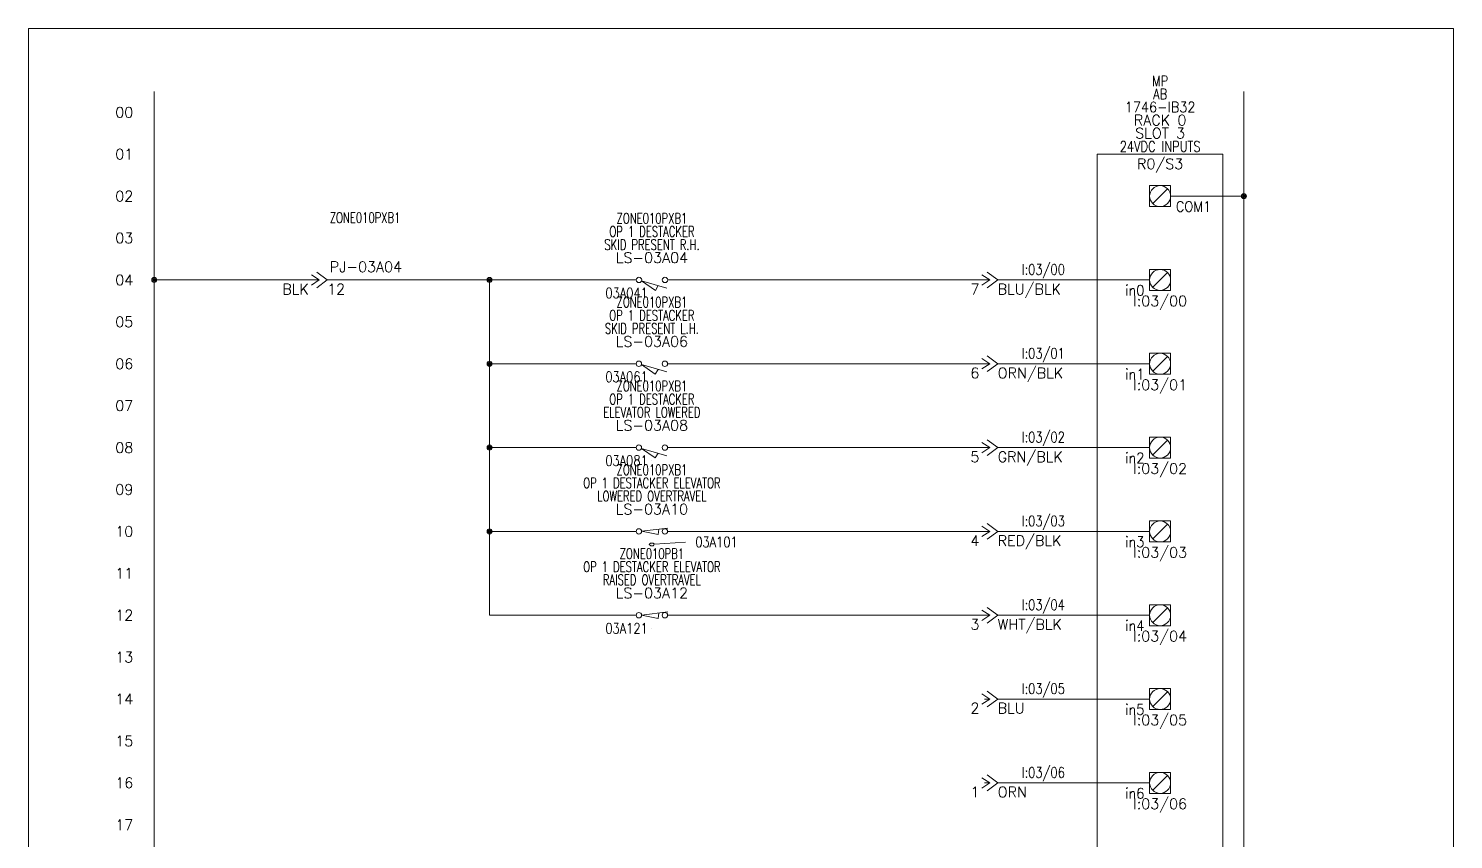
# Model space of a CAD drawing. Header units: inches. Extents: x 0 to 17, y 0 to 23.
# Drawn here: x 0 to 17, y 13.32 to 23 of the extents above; entities that cross this region are included whole.
import ezdxf
from ezdxf.enums import TextEntityAlignment as Align

# ---------------------------------------------------------------- set-up
doc = ezdxf.new("R2010")
doc.units = ezdxf.units.IN
doc.header["$MEASUREMENT"] = 0
doc.layers.get('0').update_dxf_attribs({"lineweight": 5})
for name, color, linetype, lineweight in [('DESC', 1, 'Continuous', 5), ('LOC', 252, 'Continuous', 5), ('MISC', 2, 'Continuous', 5), ('SYMS', 7, 'Continuous', 5), ('TAGS', 2, 'Continuous', 5), ('TERMS', 2, 'Continuous', 5), ('Title_Block_Info', 2, 'Continuous', 5), ('WIREFIXED', 3, 'Continuous', 5), ('WIRENO', 1, 'Continuous', 5), ('WIRES', 7, 'Continuous', 5)]:
    doc.layers.add(name, color=color, linetype=linetype, lineweight=lineweight)
doc.styles.get("Standard").update_dxf_attribs({"font": 'romans.shx'})
doc.styles.add('WD', font='romans.shx')

# ---------------------------------------------------------------- blocks, each defined once
blk = doc.blocks.new('TB_P')
at = {"color": 5, "linetype": 'Continuous'}
blk.add_lwpolyline([(0, 0), (17, 0), (17, 23), (0, 23)], close=True, dxfattribs=at)
at = {"color": 2, "linetype": 'Continuous', "style": 'WD', "flags": 1}
for tag, p in [('REV1_NO', (1.734, 3.29)), ('REV1_BY', (7.303, 3.29)), ('REV1_DATE', (9.562, 3.29)), ('REV2_NO', (1.734, 3.04)), ('REV2_BY', (7.303, 3.04)), ('REV2_DATE', (9.562, 3.04)), ('REV3_NO', (1.734, 2.79)), ('REV3_BY', (7.303, 2.79)), ('REV3_DATE', (9.562, 2.79)), ('REV4_NO', (1.734, 2.54)), ('REV4_BY', (7.303, 2.54)), ('REV4_DATE', (9.562, 2.54)), ('REV5_NO', (1.734, 2.29)), ('REV5_BY', (7.303, 2.29)), ('REV5_DATE', (9.562, 2.29)), ('REV6_NO', (1.734, 2.04)), ('REV6_BY', (7.303, 2.04)), ('REV6_DATE', (9.562, 2.04)), ('REV7_NO', (1.734, 1.79)), ('REV7_BY', (7.303, 1.79)), ('REV7_DATE', (9.562, 1.79)), ('REV8_NO', (1.734, 1.54)), ('REV8_BY', (7.303, 1.54)), ('REV8_DATE', (9.562, 1.54)), ('REV9_NO', (1.734, 1.29)), ('REV9_BY', (7.303, 1.29)), ('REV9_DATE', (9.562, 1.29))]:
    blk.add_attdef(tag, text='', height=0.15, dxfattribs=at).set_placement(p, align=Align.MIDDLE_CENTER)
for tag, p in [('REV1_CHANGE', (2.292, 3.29)), ('REV2_CHANGE', (2.292, 3.04)), ('REV3_CHANGE', (2.292, 2.79)), ('REV4_CHANGE', (2.292, 2.54)), ('REV5_CHANGE', (2.292, 2.29)), ('REV6_CHANGE', (2.292, 2.04)), ('REV7_CHANGE', (2.292, 1.79)), ('REV8_CHANGE', (2.292, 1.54)), ('REV9_CHANGE', (2.292, 1.29))]:
    blk.add_attdef(tag, text='', height=0.15, dxfattribs=at).set_placement(p, align=Align.MIDDLE_LEFT)
at = {"layer": 'Title_Block_Info', "ltscale": 0.1}
for tag, p in [('CUSTOMER', (6.842, 0.833)), ('JOB DESCRIPTION LINE', (6.842, 0.5)), ('DRAWING DESCRIPTION', (6.842, 0.167))]:
    blk.add_attdef(tag, text='', height=0.15, dxfattribs=at).set_placement(p, align=Align.MIDDLE_LEFT)
at = {"layer": 'Title_Block_Info', "ltscale": 0.1, "style": 'WD'}
for tag, p in [('JOB #', (12.752, 0.833)), ('SEC. NO.', (14.75, 0.833)), ('SHT. NO.', (16.312, 0.833)), ('NAME', (12.795, 0.5)), ('DATE', (14.496, 0.5)), ('REV', (16.194, 0.5))]:
    blk.add_attdef(tag, text='', height=0.125, dxfattribs=at).set_placement(p, align=Align.MIDDLE_CENTER)
blk.add_attdef('FILE NUMBER', text='', height=0.125, dxfattribs=at).set_placement((12.591, 0.167), align=Align.MIDDLE_LEFT)
blk = doc.blocks.new('WD_MLRH')
at = {"color": 2, "style": 'WD'}
blk.add_attdef('RUNGFIRST', text='', height=0.125, dxfattribs=at).set_placement((-0.25, 0), align=Align.MIDDLE_RIGHT)
at = {"style": 'WD', "flags": 1}
for tag, p in [('RUNGHORV', (-0.25, -0.127)), ('RUNGINC', (-0.25, -0.163)), ('WIRE-START', (-0.25, -0.356)), ('WIREMODE', (-0.25, -0.281)), ('RUNGDIST', (-0.25, -0.2)), ('RUNGCNT', (-0.25, -0.237)), ('WIREFMT', (-0.25, -0.321)), ('WIRE-GSUF', (-0.25, -0.396)), ('PH3SPACE', (-0.25, -0.437))]:
    blk.add_attdef(tag, text='', height=0.025, dxfattribs=at).set_placement(p, align=Align.RIGHT)
blk = doc.blocks.new('WDDOT')
for radius in [0.03, 0.0187, 0.00929]:
    blk.add_circle((0, 0), radius)
blk = doc.blocks.new('PLCIO_E9B3')
at = {"layer": 'SYMS'}
for p, q in [((0.75, 0.5), (-0.75, 0.5)), ((-0.75, 0.5), (-0.75, -17.375)), ((0.75, -17.375), (0.75, 0.5)), ((-0.125, 0.125), (0.125, 0.125)), ((-0.125, -0.125), (-0.125, 0.125)), ((0.088, 0.088), (-0.088, -0.088)), ((0.125, 0.125), (0.125, -0.125)), ((0.125, -0.125), (-0.125, -0.125)), ((-0.125, -0.875), (0.125, -0.875)), ((-0.125, -1.125), (-0.125, -0.875)), ((-0.125, -0.875), (0.125, -0.875)), ((-0.125, -1.125), (-0.125, -0.875)), ((0.088, -0.912), (-0.088, -1.088)), ((0.125, -0.875), (0.125, -1.125)), ((0.125, -0.875), (0.125, -1.125)), ((0.125, -1.125), (-0.125, -1.125)), ((0.125, -1.125), (-0.125, -1.125)), ((-0.125, -1.875), (0.125, -1.875)), ((-0.125, -2.125), (-0.125, -1.875)), ((-0.125, -1.875), (0.125, -1.875)), ((-0.125, -2.125), (-0.125, -1.875)), ((0.088, -1.912), (-0.088, -2.088)), ((0.125, -1.875), (0.125, -2.125)), ((0.125, -1.875), (0.125, -2.125)), ((0.125, -2.125), (-0.125, -2.125)), ((0.125, -2.125), (-0.125, -2.125)), ((-0.125, -2.875), (0.125, -2.875)), ((-0.125, -3.125), (-0.125, -2.875)), ((-0.125, -2.875), (0.125, -2.875)), ((-0.125, -3.125), (-0.125, -2.875)), ((0.125, -2.875), (0.125, -3.125)), ((0.125, -2.875), (0.125, -3.125)), ((0.088, -2.912), (-0.088, -3.088)), ((0.125, -3.125), (-0.125, -3.125)), ((0.125, -3.125), (-0.125, -3.125)), ((-0.125, -3.875), (0.125, -3.875)), ((-0.125, -4.125), (-0.125, -3.875)), ((-0.125, -3.875), (0.125, -3.875)), ((-0.125, -4.125), (-0.125, -3.875)), ((0.125, -3.875), (0.125, -4.125)), ((0.125, -3.875), (0.125, -4.125)), ((0.088, -3.912), (-0.088, -4.088)), ((0.125, -4.125), (-0.125, -4.125)), ((0.125, -4.125), (-0.125, -4.125)), ((-0.125, -4.875), (0.125, -4.875)), ((-0.125, -5.125), (-0.125, -4.875)), ((-0.125, -4.875), (0.125, -4.875)), ((-0.125, -5.125), (-0.125, -4.875)), ((0.088, -4.912), (-0.088, -5.088)), ((0.125, -4.875), (0.125, -5.125)), ((0.125, -4.875), (0.125, -5.125)), ((0.125, -5.125), (-0.125, -5.125)), ((0.125, -5.125), (-0.125, -5.125)), ((-0.125, -5.875), (0.125, -5.875)), ((-0.125, -6.125), (-0.125, -5.875)), ((-0.125, -5.875), (0.125, -5.875)), ((-0.125, -6.125), (-0.125, -5.875)), ((0.088, -5.912), (-0.088, -6.088)), ((0.125, -5.875), (0.125, -6.125)), ((0.125, -5.875), (0.125, -6.125)), ((0.125, -6.125), (-0.125, -6.125)), ((0.125, -6.125), (-0.125, -6.125)), ((-0.125, -6.875), (0.125, -6.875)), ((-0.125, -7.125), (-0.125, -6.875)), ((-0.125, -6.875), (0.125, -6.875)), ((-0.125, -7.125), (-0.125, -6.875)), ((0.088, -6.912), (-0.088, -7.088)), ((0.125, -6.875), (0.125, -7.125)), ((0.125, -6.875), (0.125, -7.125)), ((0.125, -7.125), (-0.125, -7.125)), ((0.125, -7.125), (-0.125, -7.125)), ((-0.125, -7.875), (0.125, -7.875)), ((-0.125, -8.125), (-0.125, -7.875)), ((-0.125, -7.875), (0.125, -7.875)), ((-0.125, -8.125), (-0.125, -7.875)), ((0.088, -7.912), (-0.088, -8.088)), ((0.125, -7.875), (0.125, -8.125)), ((0.125, -7.875), (0.125, -8.125)), ((0.125, -8.125), (-0.125, -8.125)), ((0.125, -8.125), (-0.125, -8.125)), ((-0.125, -8.875), (0.125, -8.875)), ((-0.125, -9.125), (-0.125, -8.875)), ((-0.125, -8.875), (0.125, -8.875)), ((-0.125, -9.125), (-0.125, -8.875)), ((0.088, -8.912), (-0.088, -9.088)), ((0.125, -8.875), (0.125, -9.125)), ((0.125, -8.875), (0.125, -9.125)), ((0.125, -9.125), (-0.125, -9.125)), ((0.125, -9.125), (-0.125, -9.125)), ((-0.125, -9.875), (0.125, -9.875)), ((-0.125, -10.125), (-0.125, -9.875)), ((-0.125, -9.875), (0.125, -9.875)), ((-0.125, -10.125), (-0.125, -9.875)), ((0.088, -9.912), (-0.088, -10.088)), ((0.125, -9.875), (0.125, -10.125)), ((0.125, -9.875), (0.125, -10.125)), ((0.125, -10.125), (-0.125, -10.125)), ((0.125, -10.125), (-0.125, -10.125)), ((-0.125, -10.875), (0.125, -10.875)), ((-0.125, -11.125), (-0.125, -10.875)), ((-0.125, -10.875), (0.125, -10.875)), ((-0.125, -11.125), (-0.125, -10.875)), ((0.125, -10.875), (0.125, -11.125)), ((0.125, -10.875), (0.125, -11.125)), ((0.088, -10.912), (-0.088, -11.088)), ((0.125, -11.125), (-0.125, -11.125)), ((0.125, -11.125), (-0.125, -11.125)), ((-0.125, -11.875), (0.125, -11.875)), ((-0.125, -12.125), (-0.125, -11.875)), ((-0.125, -11.875), (0.125, -11.875)), ((-0.125, -12.125), (-0.125, -11.875)), ((0.125, -11.875), (0.125, -12.125)), ((0.125, -11.875), (0.125, -12.125)), ((0.088, -11.912), (-0.088, -12.088)), ((0.125, -12.125), (-0.125, -12.125)), ((0.125, -12.125), (-0.125, -12.125)), ((-0.125, -12.875), (0.125, -12.875)), ((-0.125, -13.125), (-0.125, -12.875)), ((-0.125, -12.875), (0.125, -12.875)), ((-0.125, -13.125), (-0.125, -12.875)), ((0.088, -12.912), (-0.088, -13.088)), ((0.125, -12.875), (0.125, -13.125)), ((0.125, -12.875), (0.125, -13.125)), ((0.125, -13.125), (-0.125, -13.125)), ((0.125, -13.125), (-0.125, -13.125)), ((-0.125, -13.875), (0.125, -13.875)), ((-0.125, -14.125), (-0.125, -13.875)), ((-0.125, -13.875), (0.125, -13.875)), ((-0.125, -14.125), (-0.125, -13.875)), ((0.088, -13.912), (-0.088, -14.088)), ((0.125, -13.875), (0.125, -14.125)), ((0.125, -13.875), (0.125, -14.125)), ((0.125, -14.125), (-0.125, -14.125)), ((0.125, -14.125), (-0.125, -14.125)), ((-0.125, -14.875), (0.125, -14.875)), ((-0.125, -15.125), (-0.125, -14.875)), ((-0.125, -14.875), (0.125, -14.875)), ((-0.125, -15.125), (-0.125, -14.875)), ((0.088, -14.912), (-0.088, -15.088)), ((0.125, -14.875), (0.125, -15.125)), ((0.125, -14.875), (0.125, -15.125)), ((0.125, -15.125), (-0.125, -15.125)), ((0.125, -15.125), (-0.125, -15.125)), ((-0.125, -15.875), (0.125, -15.875)), ((-0.125, -16.125), (-0.125, -15.875)), ((-0.125, -15.875), (0.125, -15.875)), ((-0.125, -16.125), (-0.125, -15.875)), ((0.088, -15.912), (-0.088, -16.088)), ((0.125, -15.875), (0.125, -16.125)), ((0.125, -15.875), (0.125, -16.125)), ((0.125, -16.125), (-0.125, -16.125)), ((0.125, -16.125), (-0.125, -16.125)), ((-0.125, -16.875), (0.125, -16.875)), ((-0.125, -17.125), (-0.125, -16.875)), ((0.088, -16.912), (-0.088, -17.088)), ((0.125, -16.875), (0.125, -17.125)), ((0.125, -17.125), (-0.125, -17.125)), ((-0.07, -17.455), (0.089, -17.296)), ((0.089, -17.296), (0.169, -17.376)), ((-0.75, -17.375), (-0.15, -17.375)), ((-0.15, -17.375), (-0.07, -17.455)), ((0.169, -17.376), (0.75, -17.375))]:
    blk.add_line(p, q, dxfattribs=at)
for centre in [(0, 0), (0, -1), (0, -2), (0, -3), (0, -4), (0, -5), (0, -6), (0, -7), (0, -8), (0, -9), (0, -10), (0, -11), (0, -12), (0, -13), (0, -14), (0, -15), (0, -16), (0, -17)]:
    blk.add_circle(centre, 0.125, dxfattribs=at)
at = {"layer": 'SYMS', "style": 'WD'}
for tag, width, p in [('INST', 0.8, (0, 1.482)), ('LOC', 0.8, (0, 1.312)), ('MFG', 0.8, (0, 1.156)), ('CAT', 0.9, (0, 1)), ('DESC', 0.8, (0, 0.53)), ('TERM01', 0.9, (0, 0.156)), ('TERM02', 0.9, (0, -0.812)), ('TERM03', 0.9, (0, -1.812)), ('TERM04', 0.9, (0, -2.812)), ('TERM05', 0.9, (0, -3.812)), ('TERM06', 0.9, (0, -4.812)), ('TERM07', 0.9, (0, -5.812)), ('TERM08', 0.9, (0, -6.812)), ('TERM09', 0.9, (0, -7.812)), ('TERM10', 0.9, (0, -8.812)), ('TERM11', 0.9, (0, -9.812)), ('TERM12', 0.9, (0, -10.812)), ('TERM13', 0.9, (0, -11.812)), ('TERM14', 0.9, (0, -12.812)), ('TERM15', 0.9, (0, -13.812)), ('TERM16', 0.9, (0, -14.812)), ('TERM17', 0.9, (0, -15.812)), ('TERM18', 0.9, (0, -16.812))]:
    blk.add_attdef(tag, text='', height=0.125, dxfattribs=dict(at, width=width)).set_placement(p, align=Align.CENTER)
at = {"layer": 'SYMS', "linetype": 'Continuous', "style": 'WD', "flags": 9}
blk.add_attdef('ASSYCODE', text='', height=0.01, dxfattribs=at).set_placement((0.23, 1.071), align=Align.CENTER)
at = {"layer": 'SYMS', "style": 'WD'}
for tag, p in [('LINE1', (0, 0.844)), ('LINE2', (0, 0.688)), ('TAG', (0, 0.322))]:
    blk.add_attdef(tag, text='', height=0.125, dxfattribs=at).set_placement(p, align=Align.CENTER)
at = {"layer": 'SYMS', "style": 'WD', "flags": 1}
for tag, p in [('X1TERM01', (0.125, 0)), ('X4TERM02', (-0.125, -1)), ('X4TERM03', (-0.125, -2)), ('X4TERM04', (-0.125, -3)), ('X4TERM05', (-0.125, -4)), ('X4TERM06', (-0.125, -5)), ('X4TERM07', (-0.125, -6)), ('X4TERM08', (-0.125, -7)), ('X4TERM09', (-0.125, -8)), ('X4TERM10', (-0.125, -9)), ('X4TERM11', (-0.125, -10)), ('X4TERM12', (-0.125, -11)), ('X4TERM13', (-0.125, -12)), ('X4TERM14', (-0.125, -13)), ('X4TERM15', (-0.125, -14)), ('X4TERM16', (-0.125, -15)), ('X4TERM17', (-0.125, -16)), ('X1TERM18', (0.125, -17))]:
    blk.add_attdef(tag, p, '', height=0.01, dxfattribs=at)
at = {"layer": 'SYMS', "style": 'WD', "width": 0.9}
for tag, p in [('TERMDESC01', (0.188, -0.062)), ('TERMDESC18', (0.188, -17.062))]:
    blk.add_attdef(tag, text='', height=0.125, dxfattribs=at).set_placement(p, align=Align.TOP_LEFT)
for tag, p in [('DESCA02', (1.25, -0.969)), ('DESCB02', (1.25, -1.125)), ('DESCC02', (1.25, -1.281)), ('DESCD02', (1.25, -1.438)), ('DESCE02', (1.25, -1.594)), ('DESCA03', (1.25, -1.969)), ('DESCB03', (1.25, -2.125)), ('DESCC03', (1.25, -2.281)), ('DESCD03', (1.25, -2.438)), ('DESCE03', (1.25, -2.594)), ('DESCA04', (1.25, -2.969)), ('DESCB04', (1.25, -3.125)), ('DESCC04', (1.25, -3.281)), ('DESCD04', (1.25, -3.438)), ('DESCE04', (1.25, -3.594)), ('DESCA05', (1.25, -3.969)), ('DESCB05', (1.25, -4.125)), ('DESCC05', (1.25, -4.281)), ('DESCD05', (1.25, -4.438)), ('DESCE05', (1.25, -4.594)), ('DESCA06', (1.25, -4.969)), ('DESCB06', (1.25, -5.125)), ('DESCC06', (1.25, -5.281)), ('DESCD06', (1.25, -5.438)), ('DESCE06', (1.25, -5.594)), ('DESCA07', (1.25, -5.969)), ('DESCB07', (1.25, -6.125)), ('DESCC07', (1.25, -6.281)), ('DESCD07', (1.25, -6.438)), ('DESCE07', (1.25, -6.594)), ('DESCA08', (1.25, -6.969)), ('DESCB08', (1.25, -7.125)), ('DESCC08', (1.25, -7.281)), ('DESCD08', (1.25, -7.438)), ('DESCE08', (1.25, -7.594)), ('DESCA09', (1.25, -7.969)), ('DESCB09', (1.25, -8.125)), ('DESCC09', (1.25, -8.281)), ('DESCD09', (1.25, -8.438)), ('DESCE09', (1.25, -8.594)), ('DESCA10', (1.25, -8.969)), ('DESCB10', (1.25, -9.125)), ('DESCC10', (1.25, -9.281)), ('DESCD10', (1.25, -9.438)), ('DESCE10', (1.25, -9.594)), ('DESCA11', (1.25, -9.969)), ('DESCB11', (1.25, -10.125)), ('DESCC11', (1.25, -10.281)), ('DESCD11', (1.25, -10.438)), ('DESCE11', (1.25, -10.594)), ('DESCA12', (1.25, -10.969)), ('DESCB12', (1.25, -11.125)), ('DESCC12', (1.25, -11.281)), ('DESCD12', (1.25, -11.438)), ('DESCE12', (1.25, -11.594)), ('DESCA13', (1.25, -11.969)), ('DESCB13', (1.25, -12.125)), ('DESCC13', (1.25, -12.281)), ('DESCD13', (1.25, -12.438)), ('DESCE13', (1.25, -12.594)), ('DESCA14', (1.25, -12.969)), ('DESCB14', (1.25, -13.125)), ('DESCC14', (1.25, -13.281)), ('DESCD14', (1.25, -13.438)), ('DESCE14', (1.25, -13.594)), ('DESCA15', (1.25, -13.969)), ('DESCB15', (1.25, -14.125)), ('DESCC15', (1.25, -14.281)), ('DESCD15', (1.25, -14.438)), ('DESCE15', (1.25, -14.594)), ('DESCA16', (1.25, -14.969)), ('DESCB16', (1.25, -15.125)), ('DESCC16', (1.25, -15.281)), ('DESCD16', (1.25, -15.438)), ('DESCE16', (1.25, -15.594)), ('DESCA17', (1.25, -15.969)), ('DESCB17', (1.25, -16.125)), ('DESCC17', (1.25, -16.281)), ('DESCD17', (1.25, -16.438)), ('DESCE17', (1.25, -16.594))]:
    blk.add_attdef(tag, p, '', height=0.125, dxfattribs=at)
for tag, p in [('TERMDESC02', (-0.188, -1.062)), ('TERMDESC03', (-0.188, -2.062)), ('TERMDESC04', (-0.188, -3.062)), ('TERMDESC05', (-0.188, -4.062)), ('TERMDESC06', (-0.188, -5.062)), ('TERMDESC07', (-0.188, -6.062)), ('TERMDESC08', (-0.188, -7.062)), ('TERMDESC09', (-0.188, -8.062)), ('TERMDESC10', (-0.188, -9.062)), ('TERMDESC11', (-0.188, -10.062)), ('TERMDESC12', (-0.188, -11.062)), ('TERMDESC13', (-0.188, -12.062)), ('TERMDESC14', (-0.188, -13.062)), ('TERMDESC15', (-0.188, -14.062)), ('TERMDESC16', (-0.188, -15.062)), ('TERMDESC17', (-0.188, -16.062))]:
    blk.add_attdef(tag, text='', height=0.125, dxfattribs=at).set_placement(p, align=Align.TOP_RIGHT)
at = {"layer": 'SYMS', "style": 'WD'}
for tag, p in [('TAGA02', (0, -1.188)), ('TAGA03', (0, -2.188)), ('TAGA04', (0, -3.188)), ('TAGA05', (0, -4.188)), ('TAGA06', (0, -5.188)), ('TAGA07', (0, -6.188)), ('TAGA08', (0, -7.188)), ('TAGA09', (0, -8.188)), ('TAGA10', (0, -9.188)), ('TAGA11', (0, -10.188)), ('TAGA12', (0, -11.188)), ('TAGA13', (0, -12.188)), ('TAGA14', (0, -13.188)), ('TAGA15', (0, -14.188)), ('TAGA16', (0, -15.188)), ('TAGA17', (0, -16.188))]:
    blk.add_attdef(tag, text='', height=0.125, dxfattribs=at).set_placement(p, align=Align.TOP_CENTER)
blk = doc.blocks.new('HC01PJ')
for p, q in [((-0.031, 0), (-0.125, 0.062)), ((-0.031, 0), (-0.125, -0.062)), ((-0.031, 0), (-0.094, 0)), ((0.062, 0), (-0.062, 0.094)), ((0.062, 0), (-0.062, -0.094))]:
    blk.add_line(p, q)
at = {"style": 'WD', "width": 0.7}
for tag, p in [('INST', (0.094, 0.85)), ('LOC', (0.094, 0.68)), ('DESC1', (0.094, 0.511)), ('DESC2', (0.094, 0.354))]:
    blk.add_attdef(tag, p, '', height=0.125, dxfattribs=at)
at = {"style": 'WD'}
for tag, p, height in [('TAG1', (0.094, 0.094), 0.125), ('X2LINK', (-0.062, 0.125), 0.01), ('X8LINK', (-0.062, -0.125), 0.01)]:
    blk.add_attdef(tag, p, '', height=height, dxfattribs=at)
for tag, p, flags in [('X4TERMDESC01', (-0.106, 0.022), 1), ('X4TERM01', (-0.094, 0), 1), ('FAMILY', (0.048, 0.121), 9), ('X1TERM02', (0.062, 0), 1), ('X1TERMDESC02', (0.067, 0.016), 1)]:
    blk.add_attdef(tag, p, '', height=0.01, dxfattribs=dict(at, flags=flags))
at = {"linetype": 'Continuous', "style": 'WD', "flags": 9}
for tag, p in [('ASSYCODE', (0.067, 0.044)), ('MFG', (0.072, 0.057)), ('CAT', (0.073, 0.077))]:
    blk.add_attdef(tag, text='', height=0.01, dxfattribs=at).set_placement(p, align=Align.CENTER)
at = {"linetype": 'Continuous', "style": 'WD', "flags": 8}
blk.add_attdef('TERM01', text='', height=0.125, dxfattribs=at).set_placement((-0.156, -0.047), align=Align.TOP_RIGHT)
blk.add_attdef('TERM02', text='', height=0.125, dxfattribs=at).set_placement((0.062, -0.047), align=Align.TOP_LEFT)
blk = doc.blocks.new('HC02PJ')
for p, q in [((-0.031, 0), (-0.125, 0.062)), ((-0.031, 0), (-0.125, -0.062)), ((-0.031, 0), (-0.094, 0)), ((0.062, 0), (-0.062, 0.094)), ((0.062, 0), (-0.062, -0.094))]:
    blk.add_line(p, q)
at = {"style": 'WD', "width": 0.7}
for tag, p in [('INST', (0.094, 0.85)), ('LOC', (0.094, 0.68)), ('DESC1', (0.094, 0.511)), ('DESC2', (0.094, 0.354))]:
    blk.add_attdef(tag, p, '', height=0.125, dxfattribs=at)
at = {"style": 'WD'}
for tag, p, height in [('TAG2', (0.094, 0.094), 0.125), ('X2LINK', (-0.062, 0.125), 0.01), ('X8LINK', (-0.062, -0.125), 0.01)]:
    blk.add_attdef(tag, p, '', height=height, dxfattribs=at)
for tag, p, flags in [('X4TERMDESC01', (-0.113, 0.019), 1), ('X4TERM01', (-0.094, 0), 1), ('FAMILY', (0.048, 0.121), 9), ('X1TERM02', (0.062, 0), 1), ('X1TERMDESC02', (0.067, 0.014), 1)]:
    blk.add_attdef(tag, p, '', height=0.01, dxfattribs=dict(at, flags=flags))
at = {"linetype": 'Continuous', "style": 'WD', "flags": 8}
blk.add_attdef('TERM01', text='', height=0.125, dxfattribs=at).set_placement((-0.156, -0.047), align=Align.TOP_RIGHT)
blk.add_attdef('TERM02', text='', height=0.125, dxfattribs=at).set_placement((0.062, -0.047), align=Align.TOP_LEFT)
blk = doc.blocks.new('WD_WNH')
at = {"linetype": 'Continuous', "style": 'WD', "width": 0.8}
blk.add_attdef('WIRENO', text='', height=0.125, dxfattribs=at).set_placement((0, 0.0625), align=Align.CENTER)
blk = doc.blocks.new('HLS11')
at = {"linetype": 'Continuous'}
for p, q in [((-0.125, -0.01), (0.041, -0.124)), ((-0.125, -0.01), (0.179, -0.097)), ((0.041, -0.124), (0.073, -0.067))]:
    blk.add_line(p, q, dxfattribs=at)
for centre in [(-0.155, 0), (0.155, 0)]:
    blk.add_circle(centre, 0.0322)
at = {"style": 'WD', "width": 0.7}
for tag, p in [('INST', (0, 0.732)), ('LOC', (0, 0.562)), ('DESC1', (0, 0.406)), ('DESC2', (0, 0.25)), ('XREF', (0, -0.299))]:
    blk.add_attdef(tag, text='', height=0.125, dxfattribs=at).set_placement(p, align=Align.CENTER)
at = {"style": 'WD'}
blk.add_attdef('TAG1', text='', height=0.125, dxfattribs=at).set_placement((0, 0.094), align=Align.CENTER)
for tag, p, flags in [('X4TERM01', (-0.188, 0), 1), ('FAMILY', (0.038, 0.037), 9), ('CONTACT', (0.038, 0.02), 1), ('X1TERM02', (0.188, 0), 1)]:
    blk.add_attdef(tag, p, '', height=0.01, dxfattribs=dict(at, flags=flags))
for tag, p in [('X2LINK', (0, 0.031)), ('X8LINK', (0, -0.156))]:
    blk.add_attdef(tag, p, '', height=0.01, dxfattribs=at)
at = {"linetype": 'Continuous', "style": 'WD', "flags": 9}
for tag, p in [('CAT', (0.063, -0.007)), ('ASSYCODE', (0.062, -0.047)), ('MFG', (0.063, -0.027))]:
    blk.add_attdef(tag, text='', height=0.01, dxfattribs=at).set_placement(p, align=Align.CENTER)
at = {"linetype": 'Continuous', "style": 'WD', "flags": 8}
blk.add_attdef('TERM01', text='', height=0.125, dxfattribs=at).set_placement((-0.25, -0.031), align=Align.TOP_RIGHT)
blk.add_attdef('TERM02', text='', height=0.125, dxfattribs=at).set_placement((0.25, -0.031), align=Align.TOP_LEFT)
blk = doc.blocks.new('HLS12')
at = {"linetype": 'Continuous'}
for p, q in [((-0.123, 0.002), (0.19, 0.04)), ((-0.123, 0.002), (0.073, -0.038)), ((0.073, -0.038), (0.081, 0.027))]:
    blk.add_line(p, q, dxfattribs=at)
for centre in [(-0.155, 0), (0.155, 0)]:
    blk.add_circle(centre, 0.0322)
at = {"style": 'WD', "width": 0.7}
for tag, p in [('INST', (0, 0.732)), ('LOC', (0, 0.562)), ('DESC1', (0, 0.406)), ('DESC2', (0, 0.25)), ('XREF', (0, -0.268))]:
    blk.add_attdef(tag, text='', height=0.125, dxfattribs=at).set_placement(p, align=Align.CENTER)
at = {"style": 'WD'}
blk.add_attdef('TAG1', text='', height=0.125, dxfattribs=at).set_placement((0, 0.094), align=Align.CENTER)
for tag, p, flags in [('X4TERM01', (-0.188, 0), 1), ('FAMILY', (0.038, 0.037), 9), ('CONTACT', (0.038, 0.02), 1), ('X1TERM02', (0.188, 0), 1)]:
    blk.add_attdef(tag, p, '', height=0.01, dxfattribs=dict(at, flags=flags))
for tag, p in [('X2LINK', (0, 0.062)), ('X8LINK', (0, -0.063))]:
    blk.add_attdef(tag, p, '', height=0.01, dxfattribs=at)
at = {"linetype": 'Continuous', "style": 'WD', "flags": 9}
for tag, p in [('CAT', (0.063, -0.007)), ('MFG', (0.063, -0.027)), ('ASSYCODE', (0.094, -0.063))]:
    blk.add_attdef(tag, text='', height=0.01, dxfattribs=at).set_placement(p, align=Align.CENTER)
at = {"linetype": 'Continuous', "style": 'WD', "flags": 8}
blk.add_attdef('TERM01', text='', height=0.125, dxfattribs=at).set_placement((-0.25, -0.031), align=Align.TOP_RIGHT)
blk.add_attdef('TERM02', text='', height=0.125, dxfattribs=at).set_placement((0.25, -0.031), align=Align.TOP_LEFT)
blk = doc.blocks.new('WD_WNV')
at = {"linetype": 'Continuous', "style": 'WD', "width": 0.8}
blk.add_attdef('WIRENO', text='', height=0.125, dxfattribs=at).set_placement((-0.05, 0), align=Align.MIDDLE_RIGHT)

msp = doc.modelspace()

# ---------------------------------------------------------------- linework, layer by layer
at = {"layer": 'WIRENO'}
msp.add_lwpolyline([(7.837, 16.872), (7.468, 16.846), (7.452, 16.86), (7.421, 16.858), (7.406, 16.842), (7.423, 16.827), (7.454, 16.829), (7.461, 16.838)], dxfattribs=at)
at = {"layer": 'WIRES'}
for p, q in [((1.5, 22.25), (1.5, 2.25)), ((14.5, 22.25), (14.5, 2.25)), ((13.625, 21), (14.5, 21)), ((1.5, 20), (3.406, 20)), ((3.562, 20), (7.25, 20)), ((5.5, 20), (5.5, 19)), ((7.625, 20), (11.406, 20)), ((11.562, 20), (13.375, 20)), ((7.438, 19.844), (7.438, 19.844)), ((7.25, 19), (5.5, 19)), ((5.5, 19), (5.5, 18)), ((7.625, 19), (11.406, 19)), ((11.562, 19), (13.375, 19)), ((7.437, 18.844), (7.437, 18.844)), ((7.25, 18), (5.5, 18)), ((5.5, 18), (5.5, 17)), ((7.625, 18), (11.406, 18)), ((11.562, 18), (13.375, 18)), ((7.437, 17.844), (7.437, 17.844)), ((7.25, 17), (5.5, 17)), ((5.5, 17), (5.5, 16)), ((7.437, 16.844), (7.437, 16.844)), ((7.625, 17), (11.406, 17)), ((11.562, 17), (13.375, 17)), ((7.25, 16), (5.5, 16)), ((7.625, 16), (11.406, 16)), ((11.562, 16), (13.375, 16)), ((7.437, 15.844), (7.437, 15.844)), ((11.562, 15), (13.375, 15)), ((11.562, 14), (13.375, 14))]:
    msp.add_line(p, q, dxfattribs=at)

# ---------------------------------------------------------------- block references
msp.add_blockref('TB_P', (0, 0))
ref = msp.add_blockref('PLCIO_E9B3', (13.5, 21))
ref.add_attrib('TERMDESC01', 'COM1', dxfattribs={"layer": 'TERMS', "height": 0.125, "style": 'WD', "width": 0.9}).set_placement((13.688, 20.938), align=Align.TOP_LEFT)
ref.add_attrib('CAT', '1746-IB32', dxfattribs={"layer": 'MISC', "height": 0.125, "style": 'WD', "width": 0.9}).set_placement((13.5, 22), align=Align.CENTER)
ref.add_attrib('TAG', 'R0/S3', dxfattribs={"layer": 'TAGS', "height": 0.125, "style": 'WD'}).set_placement((13.5, 21.322), align=Align.CENTER)
ref.add_attrib('LINE1', 'RACK 0', dxfattribs={"layer": 'MISC', "height": 0.125, "style": 'WD'}).set_placement((13.5, 21.844), align=Align.CENTER)
ref.add_attrib('DESC', '24VDC INPUTS', dxfattribs={"layer": 'DESC', "height": 0.125, "style": 'WD', "width": 0.8}).set_placement((13.5, 21.53), align=Align.CENTER)
ref.add_attrib('LINE2', 'SLOT 3', dxfattribs={"layer": 'MISC', "height": 0.125, "style": 'WD'}).set_placement((13.5, 21.688), align=Align.CENTER)
ref.add_attrib('MFG', 'AB', dxfattribs={"layer": 'MISC', "height": 0.125, "style": 'WD', "width": 0.8}).set_placement((13.5, 22.156), align=Align.CENTER)
ref.add_attrib('LOC', 'MP', dxfattribs={"layer": 'LOC', "height": 0.125, "style": 'WD', "width": 0.8}).set_placement((13.5, 22.312), align=Align.CENTER)
ref.add_attrib('TAGA02', 'I:03/00', dxfattribs={"layer": 'TAGS', "height": 0.125, "style": 'WD'}).set_placement((13.5, 19.812), align=Align.TOP_CENTER)
ref.add_attrib('TERMDESC02', 'in0', dxfattribs={"layer": 'TERMS', "height": 0.125, "style": 'WD', "width": 0.9}).set_placement((13.312, 19.938), align=Align.TOP_RIGHT)
ref.add_attrib('TAGA03', 'I:03/01', dxfattribs={"layer": 'TAGS', "height": 0.125, "style": 'WD'}).set_placement((13.5, 18.812), align=Align.TOP_CENTER)
ref.add_attrib('TERMDESC03', 'in1', dxfattribs={"layer": 'TERMS', "height": 0.125, "style": 'WD', "width": 0.9}).set_placement((13.312, 18.938), align=Align.TOP_RIGHT)
ref.add_attrib('TAGA04', 'I:03/02', dxfattribs={"layer": 'TAGS', "height": 0.125, "style": 'WD'}).set_placement((13.5, 17.812), align=Align.TOP_CENTER)
ref.add_attrib('TERMDESC04', 'in2', dxfattribs={"layer": 'TERMS', "height": 0.125, "style": 'WD', "width": 0.9}).set_placement((13.312, 17.938), align=Align.TOP_RIGHT)
ref.add_attrib('TAGA05', 'I:03/03', dxfattribs={"layer": 'TAGS', "height": 0.125, "style": 'WD'}).set_placement((13.5, 16.812), align=Align.TOP_CENTER)
ref.add_attrib('TERMDESC05', 'in3', dxfattribs={"layer": 'TERMS', "height": 0.125, "style": 'WD', "width": 0.9}).set_placement((13.312, 16.938), align=Align.TOP_RIGHT)
ref.add_attrib('TAGA06', 'I:03/04', dxfattribs={"layer": 'TAGS', "height": 0.125, "style": 'WD'}).set_placement((13.5, 15.812), align=Align.TOP_CENTER)
ref.add_attrib('TERMDESC06', 'in4', dxfattribs={"layer": 'TERMS', "height": 0.125, "style": 'WD', "width": 0.9}).set_placement((13.312, 15.938), align=Align.TOP_RIGHT)
ref.add_attrib('TAGA07', 'I:03/05', dxfattribs={"layer": 'TAGS', "height": 0.125, "style": 'WD'}).set_placement((13.5, 14.812), align=Align.TOP_CENTER)
ref.add_attrib('TERMDESC07', 'in5', dxfattribs={"layer": 'TERMS', "height": 0.125, "style": 'WD', "width": 0.9}).set_placement((13.312, 14.938), align=Align.TOP_RIGHT)
ref.add_attrib('TAGA08', 'I:03/06', dxfattribs={"layer": 'TAGS', "height": 0.125, "style": 'WD'}).set_placement((13.5, 13.812), align=Align.TOP_CENTER)
ref.add_attrib('TERMDESC08', 'in6', dxfattribs={"layer": 'TERMS', "height": 0.125, "style": 'WD', "width": 0.9}).set_placement((13.312, 13.938), align=Align.TOP_RIGHT)
ref.add_attrib('TAGA09', 'I:03/07', dxfattribs={"layer": 'TAGS', "height": 0.125, "style": 'WD'}).set_placement((13.5, 12.812), align=Align.TOP_CENTER)
ref.add_attrib('TERMDESC09', 'in7', dxfattribs={"layer": 'TERMS', "height": 0.125, "style": 'WD', "width": 0.9}).set_placement((13.312, 12.938), align=Align.TOP_RIGHT)
ref.add_attrib('TAGA10', 'I:03/08', dxfattribs={"layer": 'TAGS', "height": 0.125, "style": 'WD'}).set_placement((13.5, 11.812), align=Align.TOP_CENTER)
ref.add_attrib('TERMDESC10', 'in8', dxfattribs={"layer": 'TERMS', "height": 0.125, "style": 'WD', "width": 0.9}).set_placement((13.312, 11.938), align=Align.TOP_RIGHT)
ref.add_attrib('TAGA11', 'I:03/09', dxfattribs={"layer": 'TAGS', "height": 0.125, "style": 'WD'}).set_placement((13.5, 10.812), align=Align.TOP_CENTER)
ref.add_attrib('TERMDESC11', 'in9', dxfattribs={"layer": 'TERMS', "height": 0.125, "style": 'WD', "width": 0.9}).set_placement((13.312, 10.938), align=Align.TOP_RIGHT)
ref.add_attrib('TAGA12', 'I:03/10', dxfattribs={"layer": 'TAGS', "height": 0.125, "style": 'WD'}).set_placement((13.5, 9.812), align=Align.TOP_CENTER)
ref.add_attrib('TERMDESC12', 'in10', dxfattribs={"layer": 'TERMS', "height": 0.125, "style": 'WD', "width": 0.9}).set_placement((13.312, 9.938), align=Align.TOP_RIGHT)
ref.add_attrib('TAGA13', 'I:03/11', dxfattribs={"layer": 'TAGS', "height": 0.125, "style": 'WD'}).set_placement((13.5, 8.812), align=Align.TOP_CENTER)
ref.add_attrib('TERMDESC13', 'in11', dxfattribs={"layer": 'TERMS', "height": 0.125, "style": 'WD', "width": 0.9}).set_placement((13.312, 8.938), align=Align.TOP_RIGHT)
ref.add_attrib('TAGA14', 'I:03/12', dxfattribs={"layer": 'TAGS', "height": 0.125, "style": 'WD'}).set_placement((13.5, 7.812), align=Align.TOP_CENTER)
ref.add_attrib('TERMDESC14', 'in12', dxfattribs={"layer": 'TERMS', "height": 0.125, "style": 'WD', "width": 0.9}).set_placement((13.312, 7.938), align=Align.TOP_RIGHT)
ref.add_attrib('TAGA15', 'I:03/13', dxfattribs={"layer": 'TAGS', "height": 0.125, "style": 'WD'}).set_placement((13.5, 6.812), align=Align.TOP_CENTER)
ref.add_attrib('TERMDESC15', 'in13', dxfattribs={"layer": 'TERMS', "height": 0.125, "style": 'WD', "width": 0.9}).set_placement((13.312, 6.938), align=Align.TOP_RIGHT)
ref.add_attrib('TAGA16', 'I:03/14', dxfattribs={"layer": 'TAGS', "height": 0.125, "style": 'WD'}).set_placement((13.5, 5.812), align=Align.TOP_CENTER)
ref.add_attrib('TERMDESC16', 'in14', dxfattribs={"layer": 'TERMS', "height": 0.125, "style": 'WD', "width": 0.9}).set_placement((13.312, 5.938), align=Align.TOP_RIGHT)
ref.add_attrib('TAGA17', 'I:03/15', dxfattribs={"layer": 'TAGS', "height": 0.125, "style": 'WD'}).set_placement((13.5, 4.812), align=Align.TOP_CENTER)
ref.add_attrib('TERMDESC17', 'in15', dxfattribs={"layer": 'TERMS', "height": 0.125, "style": 'WD', "width": 0.9}).set_placement((13.312, 4.938), align=Align.TOP_RIGHT)
ref.add_attrib('TERM18', 'COM2', dxfattribs={"layer": 'TERMS', "height": 0.125, "style": 'WD', "width": 0.9}).set_placement((13.5, 4.188), align=Align.CENTER)
msp.add_blockref('WD_MLRH', (1.5, 22)).add_auto_attribs({'RUNGFIRST': '00'})
at = {"layer": 'SYMS'}
for p in [(14.5, 21), (1.5, 20), (5.5, 20), (5.5, 19), (5.5, 18), (5.5, 17)]:
    msp.add_blockref('WDDOT', p, dxfattribs=at)
ref = msp.add_blockref('HC01PJ', (3.5, 20), dxfattribs=at)
ref.add_attrib('TERM02', '12', dxfattribs={"layer": 'TERMS', "linetype": 'Continuous', "height": 0.125, "style": 'WD', "flags": 8}).set_placement((3.562, 19.953), align=Align.TOP_LEFT)
ref.add_attrib('TERM01', 'BLK', dxfattribs={"layer": 'TERMS', "linetype": 'Continuous', "height": 0.125, "style": 'WD', "flags": 8}).set_placement((3.344, 19.953), align=Align.TOP_RIGHT)
ref.add_attrib('TAG1', 'PJ-03A04', (3.594, 20.094), dxfattribs={"layer": 'TAGS', "height": 0.125, "style": 'WD'})
ref.add_attrib('LOC', 'ZONE010PXB1', (3.594, 20.68), dxfattribs={"layer": 'LOC', "height": 0.125, "style": 'WD', "width": 0.7})
ref = msp.add_blockref('HLS11', (7.438, 20), dxfattribs=at)
ref.add_attrib('TAG1', 'LS-03A04', dxfattribs={"layer": 'TAGS', "height": 0.125, "style": 'WD'}).set_placement((7.438, 20.203), align=Align.CENTER)
ref.add_attrib('DESC1', 'OP 1 DESTACKER', dxfattribs={"layer": 'DESC', "height": 0.125, "style": 'WD', "width": 0.7}).set_placement((7.438, 20.516), align=Align.CENTER)
ref.add_attrib('DESC2', 'SKID PRESENT R.H.', dxfattribs={"layer": 'DESC', "height": 0.125, "style": 'WD', "width": 0.7}).set_placement((7.438, 20.359), align=Align.CENTER)
ref.add_attrib('LOC', 'ZONE010PXB1', dxfattribs={"layer": 'LOC', "height": 0.125, "style": 'WD', "width": 0.7}).set_placement((7.438, 20.672), align=Align.CENTER)
ref = msp.add_blockref('HC02PJ', (11.5, 20), dxfattribs=at)
ref.add_attrib('TERM02', 'BLU/BLK', dxfattribs={"layer": 'TERMS', "linetype": 'Continuous', "height": 0.125, "style": 'WD', "flags": 8}).set_placement((11.562, 19.953), align=Align.TOP_LEFT)
ref.add_attrib('TERM01', '7', dxfattribs={"layer": 'TERMS', "linetype": 'Continuous', "height": 0.125, "style": 'WD', "flags": 8}).set_placement((11.344, 19.953), align=Align.TOP_RIGHT)
ref = msp.add_blockref('HLS11', (7.437, 19), dxfattribs=at)
ref.add_attrib('TAG1', 'LS-03A06', dxfattribs={"layer": 'TAGS', "height": 0.125, "style": 'WD'}).set_placement((7.437, 19.203), align=Align.CENTER)
ref.add_attrib('DESC1', 'OP 1 DESTACKER', dxfattribs={"layer": 'DESC', "height": 0.125, "style": 'WD', "width": 0.7}).set_placement((7.437, 19.516), align=Align.CENTER)
ref.add_attrib('DESC2', 'SKID PRESENT L.H.', dxfattribs={"layer": 'DESC', "height": 0.125, "style": 'WD', "width": 0.7}).set_placement((7.437, 19.359), align=Align.CENTER)
ref.add_attrib('LOC', 'ZONE010PXB1', dxfattribs={"layer": 'LOC', "height": 0.125, "style": 'WD', "width": 0.7}).set_placement((7.437, 19.672), align=Align.CENTER)
ref = msp.add_blockref('HC02PJ', (11.5, 19), dxfattribs=at)
ref.add_attrib('TERM02', 'ORN/BLK', dxfattribs={"layer": 'TERMS', "linetype": 'Continuous', "height": 0.125, "style": 'WD', "flags": 8}).set_placement((11.562, 18.953), align=Align.TOP_LEFT)
ref.add_attrib('TERM01', '6', dxfattribs={"layer": 'TERMS', "linetype": 'Continuous', "height": 0.125, "style": 'WD', "flags": 8}).set_placement((11.344, 18.953), align=Align.TOP_RIGHT)
ref = msp.add_blockref('HLS11', (7.437, 18), dxfattribs=at)
ref.add_attrib('TAG1', 'LS-03A08', dxfattribs={"layer": 'TAGS', "height": 0.125, "style": 'WD'}).set_placement((7.437, 18.203), align=Align.CENTER)
ref.add_attrib('DESC1', 'OP 1 DESTACKER', dxfattribs={"layer": 'DESC', "height": 0.125, "style": 'WD', "width": 0.7}).set_placement((7.437, 18.516), align=Align.CENTER)
ref.add_attrib('DESC2', 'ELEVATOR LOWERED', dxfattribs={"layer": 'DESC', "height": 0.125, "style": 'WD', "width": 0.7}).set_placement((7.437, 18.359), align=Align.CENTER)
ref.add_attrib('LOC', 'ZONE010PXB1', dxfattribs={"layer": 'LOC', "height": 0.125, "style": 'WD', "width": 0.7}).set_placement((7.437, 18.672), align=Align.CENTER)
ref = msp.add_blockref('HC02PJ', (11.5, 18), dxfattribs=at)
ref.add_attrib('TERM02', 'GRN/BLK', dxfattribs={"layer": 'TERMS', "linetype": 'Continuous', "height": 0.125, "style": 'WD', "flags": 8}).set_placement((11.562, 17.953), align=Align.TOP_LEFT)
ref.add_attrib('TERM01', '5', dxfattribs={"layer": 'TERMS', "linetype": 'Continuous', "height": 0.125, "style": 'WD', "flags": 8}).set_placement((11.344, 17.953), align=Align.TOP_RIGHT)
ref = msp.add_blockref('HLS12', (7.437, 17), dxfattribs=at)
ref.add_attrib('TAG1', 'LS-03A10', dxfattribs={"layer": 'TAGS', "height": 0.125, "style": 'WD'}).set_placement((7.437, 17.203), align=Align.CENTER)
ref.add_attrib('DESC1', 'OP 1 DESTACKER ELEVATOR', dxfattribs={"layer": 'DESC', "height": 0.125, "style": 'WD', "width": 0.7}).set_placement((7.437, 17.516), align=Align.CENTER)
ref.add_attrib('DESC2', 'LOWERED OVERTRAVEL', dxfattribs={"layer": 'DESC', "height": 0.125, "style": 'WD', "width": 0.7}).set_placement((7.437, 17.359), align=Align.CENTER)
ref.add_attrib('LOC', 'ZONE010PXB1', dxfattribs={"layer": 'LOC', "height": 0.125, "style": 'WD', "width": 0.7}).set_placement((7.437, 17.672), align=Align.CENTER)
ref = msp.add_blockref('HC02PJ', (11.5, 17), dxfattribs=at)
ref.add_attrib('TERM02', 'RED/BLK', dxfattribs={"layer": 'TERMS', "linetype": 'Continuous', "height": 0.125, "style": 'WD', "flags": 8}).set_placement((11.562, 16.953), align=Align.TOP_LEFT)
ref.add_attrib('TERM01', '4', dxfattribs={"layer": 'TERMS', "linetype": 'Continuous', "height": 0.125, "style": 'WD', "flags": 8}).set_placement((11.344, 16.953), align=Align.TOP_RIGHT)
ref = msp.add_blockref('HLS12', (7.437, 16), dxfattribs=at)
ref.add_attrib('TAG1', 'LS-03A12', dxfattribs={"layer": 'TAGS', "height": 0.125, "style": 'WD'}).set_placement((7.437, 16.203), align=Align.CENTER)
ref.add_attrib('DESC1', 'OP 1 DESTACKER ELEVATOR', dxfattribs={"layer": 'DESC', "height": 0.125, "style": 'WD', "width": 0.7}).set_placement((7.437, 16.516), align=Align.CENTER)
ref.add_attrib('DESC2', 'RAISED OVERTRAVEL', dxfattribs={"layer": 'DESC', "height": 0.125, "style": 'WD', "width": 0.7}).set_placement((7.437, 16.359), align=Align.CENTER)
ref.add_attrib('LOC', 'ZONE010PB1', dxfattribs={"layer": 'LOC', "height": 0.125, "style": 'WD', "width": 0.7}).set_placement((7.437, 16.672), align=Align.CENTER)
ref = msp.add_blockref('HC02PJ', (11.5, 16), dxfattribs=at)
ref.add_attrib('TERM02', 'WHT/BLK', dxfattribs={"layer": 'TERMS', "linetype": 'Continuous', "height": 0.125, "style": 'WD', "flags": 8}).set_placement((11.562, 15.953), align=Align.TOP_LEFT)
ref.add_attrib('TERM01', '3', dxfattribs={"layer": 'TERMS', "linetype": 'Continuous', "height": 0.125, "style": 'WD', "flags": 8}).set_placement((11.344, 15.953), align=Align.TOP_RIGHT)
ref = msp.add_blockref('HC02PJ', (11.5, 15), dxfattribs=at)
ref.add_attrib('TERM02', 'BLU', dxfattribs={"layer": 'TERMS', "linetype": 'Continuous', "height": 0.125, "style": 'WD', "flags": 8}).set_placement((11.562, 14.953), align=Align.TOP_LEFT)
ref.add_attrib('TERM01', '2', dxfattribs={"layer": 'TERMS', "linetype": 'Continuous', "height": 0.125, "style": 'WD', "flags": 8}).set_placement((11.344, 14.953), align=Align.TOP_RIGHT)
ref = msp.add_blockref('HC02PJ', (11.5, 14), dxfattribs=at)
ref.add_attrib('TERM02', 'ORN', dxfattribs={"layer": 'TERMS', "linetype": 'Continuous', "height": 0.125, "style": 'WD', "flags": 8}).set_placement((11.562, 13.953), align=Align.TOP_LEFT)
ref.add_attrib('TERM01', '1', dxfattribs={"layer": 'TERMS', "linetype": 'Continuous', "height": 0.125, "style": 'WD', "flags": 8}).set_placement((11.344, 13.953), align=Align.TOP_RIGHT)
at = {"layer": 'WIREFIXED'}
ref = msp.add_blockref('WD_WNH', (12.106, 20), dxfattribs=at)
ref.add_attrib('WIRENOF', 'I:03/00', dxfattribs={"linetype": 'Continuous', "height": 0.125, "style": 'WD', "width": 0.8}).set_placement((12.106, 20.062), align=Align.CENTER)
ref = msp.add_blockref('WD_WNH', (12.106, 19), dxfattribs=at)
ref.add_attrib('WIRENOF', 'I:03/01', dxfattribs={"linetype": 'Continuous', "height": 0.125, "style": 'WD', "width": 0.8}).set_placement((12.106, 19.062), align=Align.CENTER)
ref = msp.add_blockref('WD_WNH', (12.106, 18), dxfattribs=at)
ref.add_attrib('WIRENOF', 'I:03/02', dxfattribs={"linetype": 'Continuous', "height": 0.125, "style": 'WD', "width": 0.8}).set_placement((12.106, 18.062), align=Align.CENTER)
ref = msp.add_blockref('WD_WNH', (12.106, 17), dxfattribs=at)
ref.add_attrib('WIRENOF', 'I:03/03', dxfattribs={"linetype": 'Continuous', "height": 0.125, "style": 'WD', "width": 0.8}).set_placement((12.106, 17.062), align=Align.CENTER)
ref = msp.add_blockref('WD_WNH', (12.106, 16), dxfattribs=at)
ref.add_attrib('WIRENOF', 'I:03/04', dxfattribs={"linetype": 'Continuous', "height": 0.125, "style": 'WD', "width": 0.8}).set_placement((12.106, 16.062), align=Align.CENTER)
ref = msp.add_blockref('WD_WNH', (12.106, 15), dxfattribs=at)
ref.add_attrib('WIRENOF', 'I:03/05', dxfattribs={"linetype": 'Continuous', "height": 0.125, "style": 'WD', "width": 0.8}).set_placement((12.106, 15.062), align=Align.CENTER)
ref = msp.add_blockref('WD_WNH', (12.106, 14), dxfattribs=at)
ref.add_attrib('WIRENOF', 'I:03/06', dxfattribs={"linetype": 'Continuous', "height": 0.125, "style": 'WD', "width": 0.8}).set_placement((12.106, 14.062), align=Align.CENTER)
at = {"layer": 'WIRENO'}
ref = msp.add_blockref('WD_WNV', (7.438, 19.844), dxfattribs=at)
ref.add_attrib('WIRENO', '03A041', dxfattribs={"linetype": 'Continuous', "height": 0.125, "style": 'WD', "width": 0.8}).set_placement((7.388, 19.844), align=Align.MIDDLE_RIGHT)
ref = msp.add_blockref('WD_WNV', (7.437, 18.844), dxfattribs=at)
ref.add_attrib('WIRENO', '03A061', dxfattribs={"linetype": 'Continuous', "height": 0.125, "style": 'WD', "width": 0.8}).set_placement((7.387, 18.844), align=Align.MIDDLE_RIGHT)
ref = msp.add_blockref('WD_WNV', (7.437, 17.844), dxfattribs=at)
ref.add_attrib('WIRENO', '03A081', dxfattribs={"linetype": 'Continuous', "height": 0.125, "style": 'WD', "width": 0.8}).set_placement((7.387, 17.844), align=Align.MIDDLE_RIGHT)
ref = msp.add_blockref('WD_WNV', (7.437, 16.844), dxfattribs=at)
ref.add_attrib('WIRENO', '03A101', dxfattribs={"linetype": 'Continuous', "height": 0.125, "style": 'WD', "width": 0.8}).set_placement((8.46, 16.874), align=Align.MIDDLE_RIGHT)
ref = msp.add_blockref('WD_WNV', (7.437, 15.844), dxfattribs=at)
ref.add_attrib('WIRENO', '03A121', dxfattribs={"linetype": 'Continuous', "height": 0.125, "style": 'WD', "width": 0.8}).set_placement((7.387, 15.844), align=Align.MIDDLE_RIGHT)

# ---------------------------------------------------------------- texts
at = {"color": 2, "style": 'WD'}
for s, p in [('01', (1.25, 21.5)), ('02', (1.25, 21)), ('03', (1.25, 20.5)), ('04', (1.25, 20)), ('05', (1.25, 19.5)), ('06', (1.25, 19)), ('07', (1.25, 18.5)), ('08', (1.25, 18)), ('09', (1.25, 17.5)), ('10', (1.25, 17)), ('11', (1.25, 16.5)), ('12', (1.25, 16)), ('13', (1.25, 15.5)), ('14', (1.25, 15)), ('15', (1.25, 14.5)), ('16', (1.25, 14)), ('17', (1.25, 13.5))]:
    msp.add_text(s, height=0.125, dxfattribs=at).set_placement(p, align=Align.MIDDLE_RIGHT)

doc.saveas('drawing.dxf')
